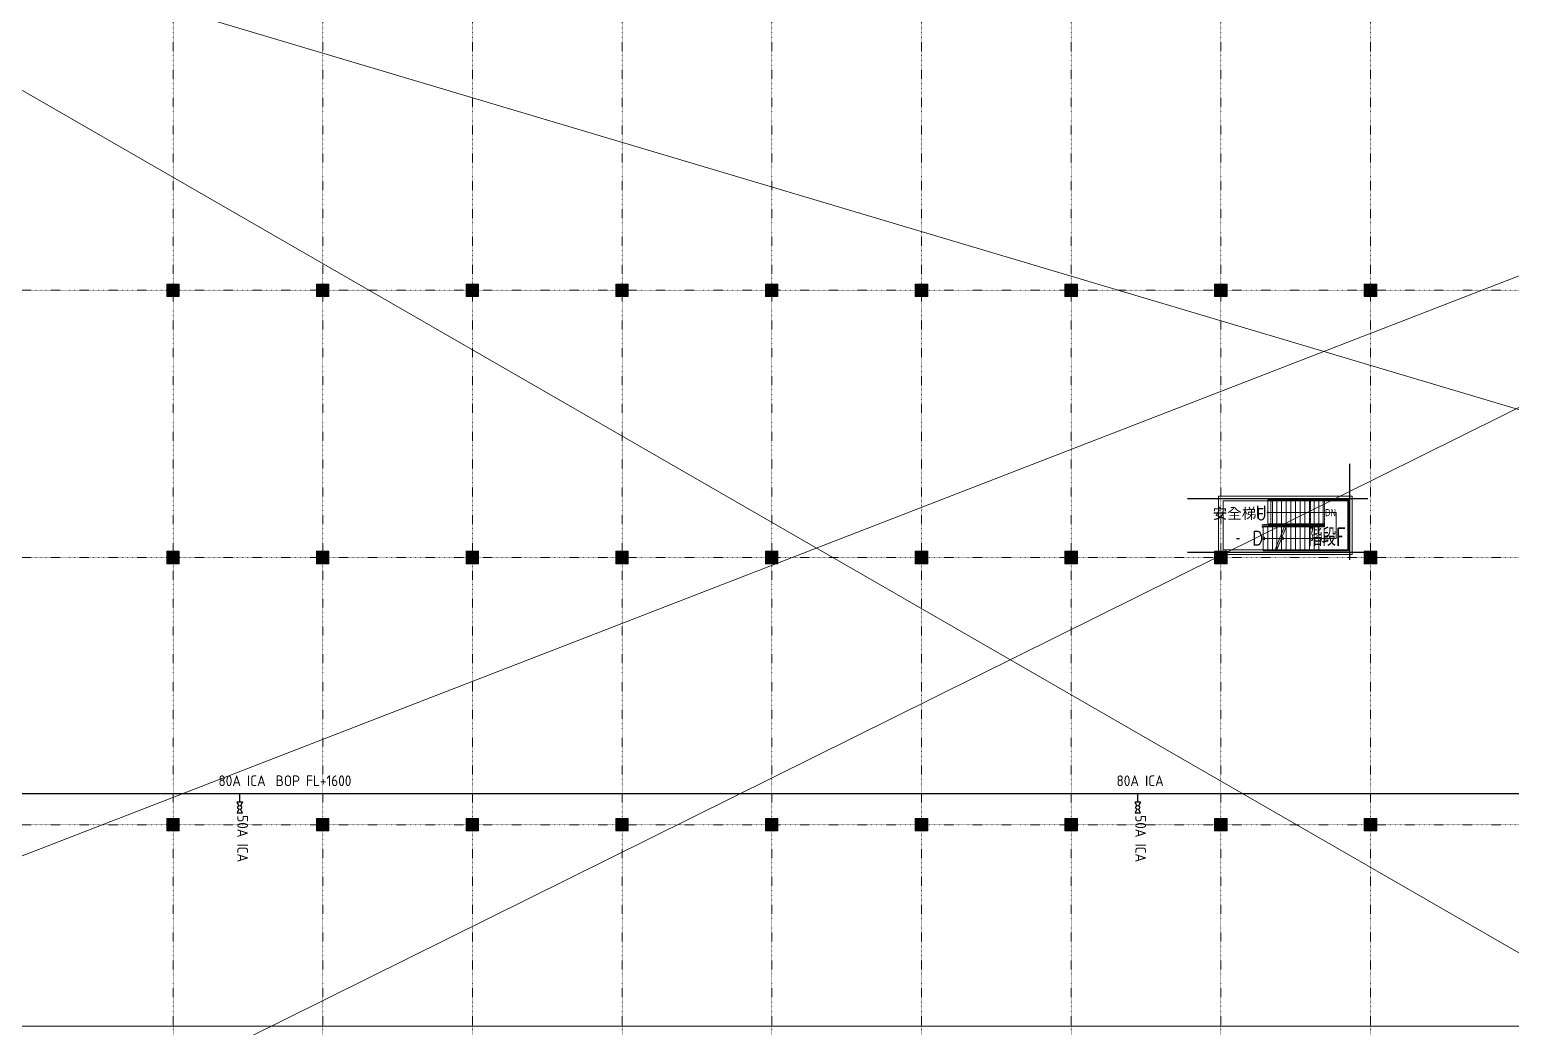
# Model space of a CAD drawing. Extents: x -32000 to 290600, y -29000 to 131250.
# Drawn here: x 43550 to 126709, y 18625 to 74632 of the extents above; entities that cross this region are included whole.
import ezdxf
from ezdxf.enums import TextEntityAlignment as Align

# ---------------------------------------------------------------- set-up
doc = ezdxf.new("R2010")
doc.units = 0
doc.header["$LTSCALE"] = 10
for name, pattern in [('H12PL2$0$JJP_三點線', [0.9, 0.3, -0.15, 0, -0.15, 0, -0.15, 0, -0.15]), ('H12PL2$0$JJP_虛線(退縮線、投影線、地下室範圍、非屬本工程、圖面分區)', [0.45, 0.3, -0.15]), ('H12PL2$0$虛線', [0.846667, 0.423333, -0.423333]), ('XFM7P20ICA$0$CENTERK3', [2.749, 2.5, -0.083, 0.083, -0.083]), ('XFM7P20ICA$0$H12PL2$0$JJP_三點線', [0.9, 0.3, -0.15, 0, -0.15, 0, -0.15, 0, -0.15]), ('XFM7P20ICA$0$H12PL2$0$JJP_虛線(退縮線、投影線、地下室範圍、非屬本工程、圖面分區)', [0.45, 0.3, -0.15])]:
    doc.linetypes.add(name, pattern=pattern)
for name, color, linetype in [('H12PL2$0$A-OBJE-2D', 252, 'Continuous'), ('H12PL2$0$A-STRS', 252, 'Continuous'), ('H12PL2$0$A-TEXT', 252, 'Continuous'), ('H12PL2$0$A-WALL-IN', 252, 'Continuous'), ('H12PL2$0$A-WALL-IN.200K', 252, 'Continuous'), ('H12PL2$0$A-ZONE', 252, 'Continuous'), ('H12PL2$0$S-COL', 252, 'Continuous'), ('H12PL2$0$S-GRID', 252, 'Continuous'), ('H12PL2$0$S-SLAB-SHOW', 252, 'Continuous'), ('H12PL2$0$S-SLAB-SHOW.200K', 252, 'Continuous'), ('XFM7P20ICA$0$H12PL2$0$A-OBJE-2D', 252, 'Continuous'), ('XFM7P20ICA$0$H12PL2$0$A-STRS', 252, 'Continuous'), ('XFM7P20ICA$0$H12PL2$0$A-WALL-IN', 252, 'Continuous'), ('XFM7P20ICA$0$H12PL2$0$Hattch', 252, 'Continuous'), ('XFM7P20ICA$0$H12PL2$0$S-COL', 252, 'Continuous'), ('XFM7P20ICA$0$H12PL2$0$S-GRID', 252, 'Continuous'), ('XFM7P20ICA$0$K-SIN', 252, 'XFM7P20ICA$0$CENTERK3'), ('XFM7P20ICA$0$TEXT2', 252, 'Continuous'), ('XFM7P20ICA$0$U-ICA-PIPE-P2', 4, 'Continuous'), ('XFM7P20ICA$0$U-ICA-TXT', 3, 'Continuous'), ('XFM7P20ICA$0$U-ICA-VALVE', 2, 'Continuous')]:
    doc.layers.add(name, color=color, linetype=linetype)
doc.styles.add('H12PL2$0$Standard', font='', dxfattribs={"width": 0.8})
doc.styles.add('XFM7P20ICA$0$aa-txt', font='isocp.shx', dxfattribs={"bigfont": 'chineset'})
doc.styles.add('XFM7P20ICA$0$TEXT', font='romans.shx', dxfattribs={"width": 0.85, "bigfont": 'BIGFONT.shx'})
doc.styles.get('H12PL2$0$Standard').set_extended_font_data('Microsoft JhengHei')

# ---------------------------------------------------------------- blocks, each defined once
blk = doc.blocks.new('H12PL2')
at = {"layer": 'H12PL2$0$A-OBJE-2D', "lineweight": 0}
for p, q in [((17650, 85950), (243150, 18700)), ((18450, 18700), (192000, 85950))]:
    blk.add_line(p, q, dxfattribs=at)
at = {"layer": 'H12PL2$0$A-STRS', "lineweight": 0}
for p, q in [((113035, 48235), (115375, 48235)), ((113035, 48185), (113035, 48235)), ((113035, 48235), (116155, 48235)), ((113035, 48185), (113035, 48235)), ((115375, 48235), (115375, 48185)), ((115375, 48235), (117575, 48235)), ((115375, 48185), (115375, 48235)), ((116155, 48235), (116155, 48185)), ((116155, 48235), (117575, 48235)), ((116155, 48185), (116155, 48235)), ((117575, 48235), (117575, 45375)), ((117575, 48235), (117575, 45375)), ((115375, 48185), (113035, 48185)), ((113035, 46885), (113035, 48185)), ((113035, 48185), (115375, 48185)), ((113035, 46885), (113035, 48185)), ((113035, 48185), (113295, 48185)), ((116155, 48185), (113035, 48185)), ((113035, 46885), (113035, 48185)), ((113035, 48185), (116155, 48185)), ((113035, 46885), (113035, 48185)), ((113035, 48185), (113295, 48185)), ((113035, 47535), (113295, 47535)), ((113035, 47535), (113295, 47535)), ((113295, 46885), (113295, 48185)), ((113295, 48185), (113295, 46885)), ((113295, 46885), (113295, 48185)), ((113295, 48185), (113555, 48185)), ((113295, 46885), (113295, 48185)), ((113295, 48185), (113295, 46885)), ((113295, 46885), (113295, 48185)), ((113295, 48185), (113555, 48185)), ((113295, 47535), (115375, 47535)), ((113295, 47535), (116155, 47535)), ((113555, 46885), (113555, 48185)), ((113555, 48185), (113555, 46885)), ((113555, 46885), (113555, 48185)), ((113555, 48185), (113815, 48185)), ((113555, 46885), (113555, 48185)), ((113555, 48185), (113555, 46885)), ((113555, 46885), (113555, 48185)), ((113555, 48185), (113815, 48185)), ((113815, 46885), (113815, 48185)), ((113815, 48185), (113815, 46885)), ((113815, 46885), (113815, 48185)), ((113815, 48185), (114075, 48185)), ((113815, 46885), (113815, 48185)), ((113815, 48185), (113815, 46885)), ((113815, 46885), (113815, 48185)), ((113815, 48185), (114075, 48185)), ((114075, 46885), (114075, 48185)), ((114075, 48185), (114075, 46885)), ((114075, 46885), (114075, 48185)), ((114075, 48185), (114335, 48185)), ((114075, 46885), (114075, 48185)), ((114075, 48185), (114075, 46885)), ((114075, 46885), (114075, 48185)), ((114075, 48185), (114335, 48185)), ((114335, 46885), (114335, 48185)), ((114335, 48185), (114335, 46885)), ((114335, 46885), (114335, 48185)), ((114335, 48185), (114595, 48185)), ((114335, 46885), (114335, 48185)), ((114335, 48185), (114335, 46885)), ((114335, 46885), (114335, 48185)), ((114335, 48185), (114595, 48185)), ((114595, 46885), (114595, 48185)), ((114595, 48185), (114595, 46885)), ((114595, 46885), (114595, 48185)), ((114595, 48185), (114855, 48185)), ((114595, 46885), (114595, 48185)), ((114595, 48185), (114595, 46885)), ((114595, 46885), (114595, 48185)), ((114595, 48185), (114855, 48185)), ((114855, 46885), (114855, 48185)), ((114855, 48185), (114855, 46885)), ((114855, 46885), (114855, 48185)), ((114855, 48185), (115115, 48185)), ((114855, 46885), (114855, 48185)), ((114855, 48185), (114855, 46885)), ((114855, 46885), (114855, 48185)), ((114855, 48185), (115115, 48185)), ((115115, 46885), (115115, 48185)), ((115115, 48185), (115115, 46885)), ((115115, 46885), (115115, 48185)), ((115115, 48185), (115375, 48185)), ((115115, 46885), (115115, 48185)), ((115115, 48185), (115115, 46885)), ((115115, 46885), (115115, 48185)), ((115115, 48185), (115375, 48185)), ((117525, 48185), (115375, 48185)), ((115375, 48185), (115442.66, 48185)), ((115375, 46885), (115375, 48185)), ((115375, 46885), (115375, 48185)), ((115375, 46885), (115375, 48185)), ((115375, 48185), (115375, 46885)), ((115375, 46885), (115375, 48185)), ((115375, 48185), (117525, 48185)), ((115375, 46885), (115375, 48185)), ((115375, 48185), (115375, 46885)), ((115375, 46885), (115375, 48185)), ((115375, 48185), (115635, 48185)), ((115375, 47535), (116875, 47535)), ((115442.66, 48185), (117525, 48185)), ((115635, 46885), (115635, 48185)), ((115635, 48185), (115635, 46885)), ((115635, 46885), (115635, 48185)), ((115635, 48185), (115895, 48185)), ((115895, 46885), (115895, 48185)), ((115895, 48185), (115895, 46885)), ((115895, 46885), (115895, 48185)), ((115895, 48185), (116155, 48185)), ((117525, 48185), (116155, 48185)), ((116155, 48185), (116219.91, 48185)), ((116155, 46885), (116155, 48185)), ((116155, 46885), (116155, 48185)), ((116155, 46885), (116155, 48185)), ((116155, 48185), (116155, 46885)), ((116155, 46885), (116155, 48185)), ((116155, 48185), (117525, 48185)), ((116155, 47535), (116875, 47535)), ((116219.91, 48185), (117525, 48185)), ((116875, 47535), (116875, 46075)), ((116875, 47535), (116875, 46075)), ((117525, 45425), (117525, 48185)), ((117525, 48185), (117525, 45425)), ((117525, 48185), (117525, 45425)), ((117525, 45425), (117525, 48185)), ((117525, 48185), (117525, 45425)), ((117525, 48185), (117525, 45425)), ((112775, 46725), (112775, 46775)), ((112775, 46775), (115895, 46775)), ((115895, 46725), (112775, 46725)), ((112775, 45425), (112775, 46725)), ((112775, 46725), (115895, 46725)), ((112775, 45425), (112775, 46725)), ((112775, 46725), (113035, 46725)), ((113035, 46885), (115375, 46885)), ((113035, 46835), (113035, 46885)), ((115375, 46885), (113035, 46885)), ((113295, 46885), (113035, 46885)), ((113035, 46885), (116155, 46885)), ((113035, 46835), (113035, 46885)), ((116155, 46885), (113035, 46885)), ((113295, 46885), (113035, 46885)), ((115375, 46835), (113035, 46835)), ((116155, 46835), (113035, 46835)), ((113035, 46725), (113035, 45425)), ((113035, 45425), (113035, 46725)), ((113035, 46725), (113295, 46725)), ((113035, 46725), (113035, 45425)), ((113555, 46885), (113295, 46885)), ((113555, 46885), (113295, 46885)), ((113295, 46725), (113295, 45425)), ((113295, 45425), (113295, 46725)), ((113295, 46725), (113555, 46725)), ((113295, 46725), (113295, 45425)), ((113815, 46885), (113555, 46885)), ((113815, 46885), (113555, 46885)), ((114075, 46725), (113555, 45425)), ((113555, 46725), (113555, 45425)), ((113555, 45425), (113555, 46725)), ((113555, 46725), (113815, 46725)), ((113555, 46725), (113555, 45425)), ((114075, 46885), (113815, 46885)), ((114075, 46885), (113815, 46885)), ((113815, 46725), (113815, 45425)), ((113815, 45425), (113815, 46725)), ((113815, 46725), (114075, 46725)), ((113815, 46725), (113815, 45425)), ((114335, 46885), (114075, 46885)), ((114335, 46885), (114075, 46885)), ((115115, 46725), (114075, 46725)), ((114075, 46725), (115115, 46725)), ((114075, 46725), (114075, 45425)), ((114075, 45425), (114075, 46725)), ((114075, 46725), (114335, 46725)), ((114075, 46725), (114075, 45425)), ((114075, 46725), (114075, 45425)), ((114075, 45425), (114075, 46725)), ((114075, 46725), (114335, 46725)), ((114075, 46725), (114075, 45425)), ((114095, 46775), (115115, 46775)), ((114595, 46885), (114335, 46885)), ((114595, 46885), (114335, 46885)), ((114335, 46725), (114335, 45425)), ((114335, 45425), (114335, 46725)), ((114335, 46725), (114595, 46725)), ((114335, 46725), (114335, 45425)), ((114335, 46725), (114335, 45425)), ((114335, 45425), (114335, 46725)), ((114335, 46725), (114595, 46725)), ((114335, 46725), (114335, 45425)), ((114855, 46885), (114595, 46885)), ((114855, 46885), (114595, 46885)), ((114595, 46725), (114595, 45425)), ((114595, 45425), (114595, 46725)), ((114595, 46725), (114855, 46725)), ((114595, 46725), (114595, 45425)), ((114595, 46725), (114595, 45425)), ((114595, 45425), (114595, 46725)), ((114595, 46725), (114855, 46725)), ((114595, 46725), (114595, 45425)), ((115115, 46885), (114855, 46885)), ((115115, 46885), (114855, 46885)), ((114855, 46725), (114855, 45425)), ((114855, 46725), (115115, 46725)), ((114855, 45425), (114855, 46725)), ((114855, 46725), (114855, 45425)), ((114855, 46725), (114855, 45425)), ((114855, 45425), (114855, 46725)), ((114855, 46725), (115115, 46725)), ((114855, 46725), (114855, 45425)), ((115375, 46885), (115115, 46885)), ((115375, 46885), (115115, 46885)), ((115115, 46725), (115115, 46775)), ((115115, 46775), (116175, 46775)), ((115115, 46775), (115115, 46725)), ((116225, 46725), (115115, 46725)), ((115115, 46725), (116225, 46725)), ((115115, 46725), (115115, 45425)), ((115115, 46725), (115115, 45425)), ((115115, 45425), (115115, 46725)), ((115115, 46725), (116225, 46725)), ((115115, 46725), (115115, 45425)), ((115115, 46725), (115115, 45425)), ((115115, 45425), (115115, 46725)), ((115115, 46725), (115375, 46725)), ((115115, 46725), (115115, 45425)), ((115375, 46885), (115375, 46835)), ((115375, 46885), (116225, 46885)), ((115375, 46835), (115375, 46885)), ((115442.66, 46885), (115375, 46885)), ((116225, 46885), (115375, 46885)), ((115635, 46885), (115375, 46885)), ((116175, 46835), (115375, 46835)), ((115375, 46725), (115375, 45425)), ((115375, 45425), (115375, 46725)), ((115375, 46725), (115635, 46725)), ((115375, 46725), (115375, 45425)), ((116225, 46885), (115442.66, 46885)), ((115895, 46885), (115635, 46885)), ((115635, 46725), (115635, 45425)), ((115635, 46725), (115895, 46725)), ((115635, 45425), (115635, 46725)), ((115635, 46725), (115635, 45425)), ((116155, 46885), (115895, 46885)), ((115895, 46725), (115895, 46775)), ((115895, 46775), (116175, 46775)), ((115895, 46775), (115895, 46725)), ((116225, 46725), (115895, 46725)), ((115895, 46725), (116225, 46725)), ((115895, 46725), (115895, 45425)), ((115895, 46725), (115895, 45425)), ((115895, 45425), (115895, 46725)), ((115895, 46725), (116225, 46725)), ((115895, 46725), (115895, 45425)), ((116155, 46885), (116155, 46835)), ((116155, 46885), (116225, 46885)), ((116155, 46835), (116155, 46885)), ((116219.91, 46885), (116155, 46885)), ((116225, 46885), (116155, 46885)), ((116175, 46835), (116155, 46835)), ((116175, 46775), (116175, 46835)), ((116175, 46775), (116175, 46835)), ((116225, 46885), (116219.91, 46885)), ((116225, 46885), (116225, 46725)), ((116225, 46725), (116225, 46885)), ((116225, 46725), (116225, 46885)), ((116225, 46885), (116225, 46725)), ((116225, 46725), (116225, 46885)), ((116225, 46725), (116225, 46885)), ((112775, 46075), (112875, 46150)), ((113035, 46075), (112775, 46075)), ((112875, 46000), (112775, 46075)), ((115895, 46075), (113035, 46075)), ((113815, 46075), (113915, 46150)), ((113815, 46075), (113815, 45425)), ((113815, 45425), (113815, 46075)), ((113815, 46075), (113815, 45425)), ((115115, 46075), (113815, 46075)), ((113915, 46000), (113815, 46075)), ((116875, 46075), (115115, 46075)), ((116875, 46075), (115895, 46075)), ((112775, 45375), (112775, 45425)), ((112775, 45425), (115895, 45425)), ((115895, 45425), (112775, 45425)), ((113035, 45425), (112775, 45425)), ((115895, 45375), (112775, 45375)), ((113295, 45425), (113035, 45425)), ((113555, 45425), (113295, 45425)), ((115115, 45375), (113535, 45375)), ((113555, 45425), (115115, 45425)), ((115115, 45425), (113555, 45425)), ((113815, 45425), (113555, 45425)), ((113815, 45425), (113555, 45425)), ((114075, 45425), (113815, 45425)), ((114075, 45425), (113815, 45425)), ((114335, 45425), (114075, 45425)), ((114335, 45425), (114075, 45425)), ((114595, 45425), (114335, 45425)), ((114595, 45425), (114335, 45425)), ((114855, 45425), (114595, 45425)), ((114855, 45425), (114595, 45425)), ((115115, 45425), (114855, 45425)), ((115115, 45425), (114855, 45425)), ((115115, 45375), (115115, 45425)), ((115115, 45425), (117525, 45425)), ((115115, 45425), (115115, 45375)), ((117525, 45425), (115115, 45425)), ((117525, 45425), (115115, 45425)), ((115375, 45425), (115115, 45425)), ((117575, 45375), (115115, 45375)), ((115635, 45425), (115375, 45425)), ((115895, 45425), (115635, 45425)), ((115895, 45375), (115895, 45425)), ((115895, 45425), (117525, 45425)), ((115895, 45425), (115895, 45375)), ((117525, 45425), (115895, 45425)), ((117525, 45425), (115895, 45425)), ((117575, 45375), (115895, 45375))]:
    blk.add_line(p, q, dxfattribs=at)
at = {"layer": 'H12PL2$0$A-STRS', "linetype": 'H12PL2$0$JJP_虛線(退縮線、投影線、地下室範圍、非屬本工程、圖面分區)', "lineweight": 0}
for p, q in [((113214.09, 48185), (113214.09, 46885)), ((113215.46, 48185), (113215.46, 46885)), ((115442.66, 48185), (115442.66, 46885)), ((116219.91, 48185), (116219.91, 46885)), ((112775, 46725), (112775, 46775)), ((112775, 46775), (113987.3, 46775)), ((113967.3, 46725), (112775, 46725)), ((112775, 45425), (112775, 46725)), ((112775, 46725), (113035, 46725)), ((113035, 46725), (113035, 45425)), ((113035, 45425), (113035, 46725)), ((113035, 46725), (113295, 46725)), ((113035, 46725), (113035, 45425)), ((113295, 46725), (113295, 45425)), ((113295, 45425), (113295, 46725)), ((113295, 46725), (113555, 46725)), ((113295, 46725), (113295, 45425)), ((113967.3, 46725), (113447.3, 45425)), ((113555, 46725), (113555, 45694.26)), ((113555, 45694.26), (113555, 46725)), ((113555, 46725), (113815, 46725)), ((113555, 46725), (113555, 45694.26)), ((113815, 46725), (113815, 46344.26)), ((113815, 46344.26), (113815, 46725)), ((113815, 46725), (113967.3, 46725)), ((113815, 46725), (113815, 46344.26)), ((115115, 46725), (115115, 45425)), ((115895, 46725), (115895, 45425)), ((112775, 45375), (112775, 45425)), ((112775, 45425), (113447.3, 45425)), ((113035, 45425), (112775, 45425)), ((113427.3, 45375), (112775, 45375)), ((113295, 45425), (113035, 45425)), ((113447.3, 45425), (113295, 45425))]:
    blk.add_line(p, q, dxfattribs=at)
at = {"layer": 'H12PL2$0$A-STRS', "linetype": 'H12PL2$0$虛線', "lineweight": 0}
for p, q in [((112775, 45425), (112775, 46725)), ((112775, 46725), (113967.3, 46725)), ((113447.3, 45425), (112775, 45425))]:
    blk.add_line(p, q, dxfattribs=at)
at = {"layer": 'H12PL2$0$A-STRS', "lineweight": 0, "flags": 128}
blk.add_lwpolyline([(113035, 47560, -1), (113035, 47510, -1)], format="xyb", close=True, dxfattribs=at)
blk.add_lwpolyline([(113035, 47560, -1), (113035, 47510, -1)], format="xyb", close=True, dxfattribs=at)
at = {"layer": 'H12PL2$0$A-WALL-IN', "lineweight": 0, "flags": 128}
for points in [[(110275, 48435), (110275, 48185)], [(117525, 48435), (110275, 48435)], [(117775, 48435), (117525, 48435)], [(117775, 45425), (117775, 48435)], [(110275, 48185), (110275, 45425)], [(110525, 45425), (110525, 48185)], [(110525, 48185), (117525, 48185)], [(117525, 48185), (117525, 45425)], [(110275, 45350), (110275, 45425)], [(117525, 45425), (110525, 45425)], [(110750, 45175), (117775, 45175)], [(117775, 45175), (117775, 45425)]]:
    blk.add_lwpolyline(points, dxfattribs=at)
at = {"layer": 'H12PL2$0$A-WALL-IN.200K', "lineweight": 0, "flags": 128}
blk.add_lwpolyline([(243150, 18700), (39500, 18700)], dxfattribs=at)
at = {"layer": 'H12PL2$0$S-COL', "lineweight": 0, "flags": 128}
for points in [[(51250, 59650), (51950, 59650), (51950, 60350), (51250, 60350)], [(59650, 59650), (60350, 59650), (60350, 60350), (59650, 60350)], [(68050, 59650), (68750, 59650), (68750, 60350), (68050, 60350)], [(76450, 59650), (77150, 59650), (77150, 60350), (76450, 60350)], [(84850, 59650), (85550, 59650), (85550, 60350), (84850, 60350)], [(93250, 59650), (93950, 59650), (93950, 60350), (93250, 60350)], [(101650, 59650), (102350, 59650), (102350, 60350), (101650, 60350)], [(110050, 59650), (110750, 59650), (110750, 60350), (110050, 60350)], [(118450, 59650), (119150, 59650), (119150, 60350), (118450, 60350)], [(51250, 44650), (51950, 44650), (51950, 45350), (51250, 45350)], [(59650, 44650), (60350, 44650), (60350, 45350), (59650, 45350)], [(68050, 44650), (68750, 44650), (68750, 45350), (68050, 45350)], [(76450, 44650), (77150, 44650), (77150, 45350), (76450, 45350)], [(84850, 44650), (85550, 44650), (85550, 45350), (84850, 45350)], [(93250, 44650), (93950, 44650), (93950, 45350), (93250, 45350)], [(101650, 44650), (102350, 44650), (102350, 45350), (101650, 45350)], [(110050, 44650), (110750, 44650), (110750, 45350), (110050, 45350)], [(118450, 44650), (119150, 44650), (119150, 45350), (118450, 45350)], [(51250, 29650), (51950, 29650), (51950, 30350), (51250, 30350)], [(59650, 29650), (60350, 29650), (60350, 30350), (59650, 30350)], [(68050, 29650), (68750, 29650), (68750, 30350), (68050, 30350)], [(76450, 29650), (77150, 29650), (77150, 30350), (76450, 30350)], [(84850, 29650), (85550, 29650), (85550, 30350), (84850, 30350)], [(93250, 29650), (93950, 29650), (93950, 30350), (93250, 30350)], [(101650, 29650), (102350, 29650), (102350, 30350), (101650, 30350)], [(110050, 29650), (110750, 29650), (110750, 30350), (110050, 30350)], [(118450, 29650), (119150, 29650), (119150, 30350), (118450, 30350)]]:
    blk.add_lwpolyline(points, close=True, dxfattribs=at)
at = {"layer": 'H12PL2$0$S-GRID', "linetype": 'H12PL2$0$JJP_三點線', "lineweight": 0}
for p, q in [((51600, 128250), (51600, -28000)), ((60000, 128250), (60000, -28000)), ((68400, 128250), (68400, -28000)), ((76800, 128250), (76800, -28000)), ((85200, 128250), (85200, -28000)), ((93600, 128250), (93600, -28000)), ((102000, 128250), (102000, -28000)), ((110400, 128250), (110400, -28000)), ((118800, 128250), (118800, -28000)), ((-29000, 60000), (289600, 60000)), ((-29000, 45000), (289600, 45000)), ((-29000, 30000), (289600, 30000))]:
    blk.add_line(p, q, dxfattribs=at)
at = {"layer": 'H12PL2$0$S-SLAB-SHOW', "linetype": 'H12PL2$0$虛線', "lineweight": 0, "flags": 128}
blk.add_lwpolyline([(113035, 46855), (112725, 46855), (112725, 46705), (112775, 46705), (112775, 45425), (110525, 45425), (110525, 48185), (113035, 48185)], close=True, dxfattribs=at)
at = {"layer": 'H12PL2$0$S-SLAB-SHOW.200K', "lineweight": 0, "flags": 128}
blk.add_lwpolyline([(18450, -350), (167450, -350), (167450, 15400), (178450, 15400), (178450, 18700), (39500, 18700), (39500, 10975), (18450, 10975)], close=True, dxfattribs=at)
at = {"layer": 'H12PL2$0$A-TEXT', "linetype": 'Continuous', "lineweight": 0, "char_height": 400, "attachment_point": 4, "style": 'H12PL2$0$Standard'}
for s, insert in [('\\A1;DN', (116254.23, 47518.78)), ('\\A1;UP', (115995, 46055.49))]:
    blk.add_mtext(s, dxfattribs=dict(at, insert=insert))
at = {"layer": 'H12PL2$0$A-ZONE', "style": 'H12PL2$0$Standard'}
for s, p in [('安全梯F', (111372.91, 47771.14)), ('-', (111372.91, 46429.25))]:
    blk.add_text(s, height=600, dxfattribs=at).set_placement(p, align=Align.TOP_CENTER)
blk = doc.blocks.new('XFM7P20ICA$0$H12PL2')
at = {"layer": 'XFM7P20ICA$0$H12PL2$0$Hattch', "linetype": 'Continuous', "lineweight": 0}
for points in [[(51250, 59650), (51950, 59650), (51950, 60350), (51250, 60350)], [(59650, 59650), (60350, 59650), (60350, 60350), (59650, 60350)], [(68050, 59650), (68750, 59650), (68750, 60350), (68050, 60350)], [(76450, 59650), (77150, 59650), (77150, 60350), (76450, 60350)], [(84850, 59650), (85550, 59650), (85550, 60350), (84850, 60350)], [(93250, 59650), (93950, 59650), (93950, 60350), (93250, 60350)], [(101650, 59650), (102350, 59650), (102350, 60350), (101650, 60350)], [(110050, 59650), (110750, 59650), (110750, 60350), (110050, 60350)], [(118450, 59650), (119150, 59650), (119150, 60350), (118450, 60350)], [(51250, 44650), (51950, 44650), (51950, 45350), (51250, 45350)], [(59650, 44650), (60350, 44650), (60350, 45350), (59650, 45350)], [(68050, 44650), (68750, 44650), (68750, 45350), (68050, 45350)], [(76450, 44650), (77150, 44650), (77150, 45350), (76450, 45350)], [(84850, 44650), (85550, 44650), (85550, 45350), (84850, 45350)], [(93250, 44650), (93950, 44650), (93950, 45350), (93250, 45350)], [(101650, 44650), (102350, 44650), (102350, 45350), (101650, 45350)], [(110050, 44650), (110750, 44650), (110750, 45350), (110050, 45350)], [(118450, 44650), (119150, 44650), (119150, 45350), (118450, 45350)], [(51250, 29650), (51950, 29650), (51950, 30350), (51250, 30350)], [(59650, 29650), (60350, 29650), (60350, 30350), (59650, 30350)], [(68050, 29650), (68750, 29650), (68750, 30350), (68050, 30350)], [(76450, 29650), (77150, 29650), (77150, 30350), (76450, 30350)], [(84850, 29650), (85550, 29650), (85550, 30350), (84850, 30350)], [(93250, 29650), (93950, 29650), (93950, 30350), (93250, 30350)], [(101650, 29650), (102350, 29650), (102350, 30350), (101650, 30350)], [(110050, 29650), (110750, 29650), (110750, 30350), (110050, 30350)], [(118450, 29650), (119150, 29650), (119150, 30350), (118450, 30350)]]:
    blk.add_hatch(color=256, dxfattribs=at).paths.add_polyline_path(points)
at = {"layer": 'XFM7P20ICA$0$H12PL2$0$A-OBJE-2D', "lineweight": 0}
for p, q in [((18450, -465), (192750, 85950)), ((18450, 85450), (167450, -440))]:
    blk.add_line(p, q, dxfattribs=at)
at = {"layer": 'XFM7P20ICA$0$H12PL2$0$A-STRS', "lineweight": 0}
for p, q in [((113035, 48235), (115375, 48235)), ((113035, 48185), (113035, 48235)), ((113035, 48235), (116155, 48235)), ((113035, 48185), (113035, 48235)), ((115375, 48235), (115375, 48185)), ((115375, 48235), (117575, 48235)), ((115375, 48185), (115375, 48235)), ((116155, 48235), (116155, 48185)), ((116155, 48235), (117575, 48235)), ((116155, 48185), (116155, 48235)), ((117575, 48235), (117575, 45375)), ((117575, 48235), (117575, 45375)), ((115375, 48185), (113035, 48185)), ((113035, 46885), (113035, 48185)), ((113035, 48185), (115375, 48185)), ((113035, 46885), (113035, 48185)), ((113035, 48185), (113295, 48185)), ((116155, 48185), (113035, 48185)), ((113035, 46885), (113035, 48185)), ((113035, 48185), (116155, 48185)), ((113035, 46885), (113035, 48185)), ((113035, 48185), (113295, 48185)), ((113035, 47535), (113295, 47535)), ((113035, 47535), (113295, 47535)), ((113295, 46885), (113295, 48185)), ((113295, 48185), (113295, 46885)), ((113295, 46885), (113295, 48185)), ((113295, 48185), (113555, 48185)), ((113295, 46885), (113295, 48185)), ((113295, 48185), (113295, 46885)), ((113295, 46885), (113295, 48185)), ((113295, 48185), (113555, 48185)), ((113295, 47535), (115375, 47535)), ((113295, 47535), (116155, 47535)), ((113555, 46885), (113555, 48185)), ((113555, 48185), (113555, 46885)), ((113555, 46885), (113555, 48185)), ((113555, 48185), (113815, 48185)), ((113555, 46885), (113555, 48185)), ((113555, 48185), (113555, 46885)), ((113555, 46885), (113555, 48185)), ((113555, 48185), (113815, 48185)), ((113815, 46885), (113815, 48185)), ((113815, 48185), (113815, 46885)), ((113815, 46885), (113815, 48185)), ((113815, 48185), (114075, 48185)), ((113815, 46885), (113815, 48185)), ((113815, 48185), (113815, 46885)), ((113815, 46885), (113815, 48185)), ((113815, 48185), (114075, 48185)), ((114075, 46885), (114075, 48185)), ((114075, 48185), (114075, 46885)), ((114075, 46885), (114075, 48185)), ((114075, 48185), (114335, 48185)), ((114075, 46885), (114075, 48185)), ((114075, 48185), (114075, 46885)), ((114075, 46885), (114075, 48185)), ((114075, 48185), (114335, 48185)), ((114335, 46885), (114335, 48185)), ((114335, 48185), (114335, 46885)), ((114335, 46885), (114335, 48185)), ((114335, 48185), (114595, 48185)), ((114335, 46885), (114335, 48185)), ((114335, 48185), (114335, 46885)), ((114335, 46885), (114335, 48185)), ((114335, 48185), (114595, 48185)), ((114595, 46885), (114595, 48185)), ((114595, 48185), (114595, 46885)), ((114595, 46885), (114595, 48185)), ((114595, 48185), (114855, 48185)), ((114595, 46885), (114595, 48185)), ((114595, 48185), (114595, 46885)), ((114595, 46885), (114595, 48185)), ((114595, 48185), (114855, 48185)), ((114855, 46885), (114855, 48185)), ((114855, 48185), (114855, 46885)), ((114855, 46885), (114855, 48185)), ((114855, 48185), (115115, 48185)), ((114855, 46885), (114855, 48185)), ((114855, 48185), (114855, 46885)), ((114855, 46885), (114855, 48185)), ((114855, 48185), (115115, 48185)), ((115115, 46885), (115115, 48185)), ((115115, 48185), (115115, 46885)), ((115115, 46885), (115115, 48185)), ((115115, 48185), (115375, 48185)), ((115115, 46885), (115115, 48185)), ((115115, 48185), (115115, 46885)), ((115115, 46885), (115115, 48185)), ((115115, 48185), (115375, 48185)), ((117525, 48185), (115375, 48185)), ((115375, 48185), (115442.66, 48185)), ((115375, 46885), (115375, 48185)), ((115375, 46885), (115375, 48185)), ((115375, 46885), (115375, 48185)), ((115375, 48185), (115375, 46885)), ((115375, 46885), (115375, 48185)), ((115375, 48185), (117525, 48185)), ((115375, 46885), (115375, 48185)), ((115375, 48185), (115375, 46885)), ((115375, 46885), (115375, 48185)), ((115375, 48185), (115635, 48185)), ((115375, 47535), (116875, 47535)), ((115442.66, 48185), (117525, 48185)), ((115635, 46885), (115635, 48185)), ((115635, 48185), (115635, 46885)), ((115635, 46885), (115635, 48185)), ((115635, 48185), (115895, 48185)), ((115895, 46885), (115895, 48185)), ((115895, 48185), (115895, 46885)), ((115895, 46885), (115895, 48185)), ((115895, 48185), (116155, 48185)), ((117525, 48185), (116155, 48185)), ((116155, 48185), (116219.91, 48185)), ((116155, 46885), (116155, 48185)), ((116155, 46885), (116155, 48185)), ((116155, 46885), (116155, 48185)), ((116155, 48185), (116155, 46885)), ((116155, 46885), (116155, 48185)), ((116155, 48185), (117525, 48185)), ((116155, 47535), (116875, 47535)), ((116219.91, 48185), (117525, 48185)), ((116875, 47535), (116875, 46075)), ((116875, 47535), (116875, 46075)), ((117525, 45425), (117525, 48185)), ((117525, 48185), (117525, 45425)), ((117525, 48185), (117525, 45425)), ((117525, 45425), (117525, 48185)), ((117525, 48185), (117525, 45425)), ((117525, 48185), (117525, 45425)), ((112775, 46725), (112775, 46775)), ((112775, 46775), (115895, 46775)), ((115895, 46725), (112775, 46725)), ((112775, 45425), (112775, 46725)), ((112775, 46725), (115895, 46725)), ((112775, 45425), (112775, 46725)), ((112775, 46725), (113035, 46725)), ((113035, 46885), (115375, 46885)), ((113035, 46835), (113035, 46885)), ((115375, 46885), (113035, 46885)), ((113295, 46885), (113035, 46885)), ((113035, 46885), (116155, 46885)), ((113035, 46835), (113035, 46885)), ((116155, 46885), (113035, 46885)), ((113295, 46885), (113035, 46885)), ((115375, 46835), (113035, 46835)), ((116155, 46835), (113035, 46835)), ((113035, 46725), (113035, 45425)), ((113035, 45425), (113035, 46725)), ((113035, 46725), (113295, 46725)), ((113035, 46725), (113035, 45425)), ((113555, 46885), (113295, 46885)), ((113555, 46885), (113295, 46885)), ((113295, 46725), (113295, 45425)), ((113295, 45425), (113295, 46725)), ((113295, 46725), (113555, 46725)), ((113295, 46725), (113295, 45425)), ((113815, 46885), (113555, 46885)), ((113815, 46885), (113555, 46885)), ((114075, 46725), (113555, 45425)), ((113555, 46725), (113555, 45425)), ((113555, 45425), (113555, 46725)), ((113555, 46725), (113815, 46725)), ((113555, 46725), (113555, 45425)), ((114075, 46885), (113815, 46885)), ((114075, 46885), (113815, 46885)), ((113815, 46725), (113815, 45425)), ((113815, 45425), (113815, 46725)), ((113815, 46725), (114075, 46725)), ((113815, 46725), (113815, 45425)), ((114335, 46885), (114075, 46885)), ((114335, 46885), (114075, 46885)), ((115115, 46725), (114075, 46725)), ((114075, 46725), (115115, 46725)), ((114075, 46725), (114075, 45425)), ((114075, 45425), (114075, 46725)), ((114075, 46725), (114335, 46725)), ((114075, 46725), (114075, 45425)), ((114075, 46725), (114075, 45425)), ((114075, 45425), (114075, 46725)), ((114075, 46725), (114335, 46725)), ((114075, 46725), (114075, 45425)), ((114095, 46775), (115115, 46775)), ((114595, 46885), (114335, 46885)), ((114595, 46885), (114335, 46885)), ((114335, 46725), (114335, 45425)), ((114335, 45425), (114335, 46725)), ((114335, 46725), (114595, 46725)), ((114335, 46725), (114335, 45425)), ((114335, 46725), (114335, 45425)), ((114335, 45425), (114335, 46725)), ((114335, 46725), (114595, 46725)), ((114335, 46725), (114335, 45425)), ((114855, 46885), (114595, 46885)), ((114855, 46885), (114595, 46885)), ((114595, 46725), (114595, 45425)), ((114595, 45425), (114595, 46725)), ((114595, 46725), (114855, 46725)), ((114595, 46725), (114595, 45425)), ((114595, 46725), (114595, 45425)), ((114595, 45425), (114595, 46725)), ((114595, 46725), (114855, 46725)), ((114595, 46725), (114595, 45425)), ((115115, 46885), (114855, 46885)), ((115115, 46885), (114855, 46885)), ((114855, 46725), (114855, 45425)), ((114855, 46725), (115115, 46725)), ((114855, 45425), (114855, 46725)), ((114855, 46725), (114855, 45425)), ((114855, 46725), (114855, 45425)), ((114855, 45425), (114855, 46725)), ((114855, 46725), (115115, 46725)), ((114855, 46725), (114855, 45425)), ((115375, 46885), (115115, 46885)), ((115375, 46885), (115115, 46885)), ((115115, 46725), (115115, 46775)), ((115115, 46775), (116175, 46775)), ((115115, 46775), (115115, 46725)), ((116225, 46725), (115115, 46725)), ((115115, 46725), (116225, 46725)), ((115115, 46725), (115115, 45425)), ((115115, 46725), (115115, 45425)), ((115115, 45425), (115115, 46725)), ((115115, 46725), (116225, 46725)), ((115115, 46725), (115115, 45425)), ((115115, 46725), (115115, 45425)), ((115115, 45425), (115115, 46725)), ((115115, 46725), (115375, 46725)), ((115115, 46725), (115115, 45425)), ((115375, 46885), (115375, 46835)), ((115375, 46885), (116225, 46885)), ((115375, 46835), (115375, 46885)), ((115442.66, 46885), (115375, 46885)), ((116225, 46885), (115375, 46885)), ((115635, 46885), (115375, 46885)), ((116175, 46835), (115375, 46835)), ((115375, 46725), (115375, 45425)), ((115375, 45425), (115375, 46725)), ((115375, 46725), (115635, 46725)), ((115375, 46725), (115375, 45425)), ((116225, 46885), (115442.66, 46885)), ((115895, 46885), (115635, 46885)), ((115635, 46725), (115635, 45425)), ((115635, 46725), (115895, 46725)), ((115635, 45425), (115635, 46725)), ((115635, 46725), (115635, 45425)), ((116155, 46885), (115895, 46885)), ((115895, 46725), (115895, 46775)), ((115895, 46775), (116175, 46775)), ((115895, 46775), (115895, 46725)), ((116225, 46725), (115895, 46725)), ((115895, 46725), (116225, 46725)), ((115895, 46725), (115895, 45425)), ((115895, 46725), (115895, 45425)), ((115895, 45425), (115895, 46725)), ((115895, 46725), (116225, 46725)), ((115895, 46725), (115895, 45425)), ((116155, 46885), (116155, 46835)), ((116155, 46885), (116225, 46885)), ((116155, 46835), (116155, 46885)), ((116219.91, 46885), (116155, 46885)), ((116225, 46885), (116155, 46885)), ((116175, 46835), (116155, 46835)), ((116175, 46775), (116175, 46835)), ((116175, 46775), (116175, 46835)), ((116225, 46885), (116219.91, 46885)), ((116225, 46885), (116225, 46725)), ((116225, 46725), (116225, 46885)), ((116225, 46725), (116225, 46885)), ((116225, 46885), (116225, 46725)), ((116225, 46725), (116225, 46885)), ((116225, 46725), (116225, 46885)), ((112775, 46075), (112875, 46150)), ((113035, 46075), (112775, 46075)), ((112875, 46000), (112775, 46075)), ((115895, 46075), (113035, 46075)), ((113815, 46075), (113915, 46150)), ((113815, 46075), (113815, 45425)), ((113815, 45425), (113815, 46075)), ((113815, 46075), (113815, 45425)), ((115115, 46075), (113815, 46075)), ((113915, 46000), (113815, 46075)), ((116875, 46075), (115115, 46075)), ((116875, 46075), (115895, 46075)), ((112775, 45375), (112775, 45425)), ((112775, 45425), (115895, 45425)), ((115895, 45425), (112775, 45425)), ((113035, 45425), (112775, 45425)), ((115895, 45375), (112775, 45375)), ((113295, 45425), (113035, 45425)), ((113555, 45425), (113295, 45425)), ((115115, 45375), (113535, 45375)), ((113555, 45425), (115115, 45425)), ((115115, 45425), (113555, 45425)), ((113815, 45425), (113555, 45425)), ((113815, 45425), (113555, 45425)), ((114075, 45425), (113815, 45425)), ((114075, 45425), (113815, 45425)), ((114335, 45425), (114075, 45425)), ((114335, 45425), (114075, 45425)), ((114595, 45425), (114335, 45425)), ((114595, 45425), (114335, 45425)), ((114855, 45425), (114595, 45425)), ((114855, 45425), (114595, 45425)), ((115115, 45425), (114855, 45425)), ((115115, 45425), (114855, 45425)), ((115115, 45375), (115115, 45425)), ((115115, 45425), (117525, 45425)), ((115115, 45425), (115115, 45375)), ((117525, 45425), (115115, 45425)), ((117525, 45425), (115115, 45425)), ((115375, 45425), (115115, 45425)), ((117575, 45375), (115115, 45375)), ((115635, 45425), (115375, 45425)), ((115895, 45425), (115635, 45425)), ((115895, 45375), (115895, 45425)), ((115895, 45425), (117525, 45425)), ((115895, 45425), (115895, 45375)), ((117525, 45425), (115895, 45425)), ((117525, 45425), (115895, 45425)), ((117575, 45375), (115895, 45375))]:
    blk.add_line(p, q, dxfattribs=at)
at = {"layer": 'XFM7P20ICA$0$H12PL2$0$A-STRS', "linetype": 'XFM7P20ICA$0$H12PL2$0$JJP_虛線(退縮線、投影線、地下室範圍、非屬本工程、圖面分區)', "lineweight": 0}
for p, q in [((113214.09, 48185), (113214.09, 46885)), ((113215.46, 48185), (113215.46, 46885)), ((115442.66, 48185), (115442.66, 46885)), ((116219.91, 48185), (116219.91, 46885)), ((115115, 46725), (115115, 45425)), ((115895, 46725), (115895, 45425))]:
    blk.add_line(p, q, dxfattribs=at)
at = {"layer": 'XFM7P20ICA$0$H12PL2$0$A-STRS', "lineweight": 0, "flags": 128}
blk.add_lwpolyline([(113035, 47560, -1), (113035, 47510, -1)], format="xyb", close=True, dxfattribs=at)
blk.add_lwpolyline([(113035, 47560, -1), (113035, 47510, -1)], format="xyb", close=True, dxfattribs=at)
at = {"layer": 'XFM7P20ICA$0$H12PL2$0$A-WALL-IN', "lineweight": 0, "flags": 128}
for points in [[(110275, 48435), (110275, 48185)], [(117525, 48435), (110275, 48435)], [(117775, 48435), (117525, 48435)], [(117775, 45425), (117775, 48435)], [(110275, 48185), (110275, 45425)], [(110525, 45425), (110525, 48185)], [(110525, 48185), (117525, 48185)], [(117525, 48185), (117525, 45425)], [(110275, 45350), (110275, 45425)], [(117525, 45425), (110525, 45425)], [(110750, 45175), (117775, 45175)], [(117775, 45175), (117775, 45425)]]:
    blk.add_lwpolyline(points, dxfattribs=at)
at = {"layer": 'XFM7P20ICA$0$H12PL2$0$S-COL', "lineweight": 0, "flags": 128}
for points in [[(51250, 59650), (51950, 59650), (51950, 60350), (51250, 60350)], [(59650, 59650), (60350, 59650), (60350, 60350), (59650, 60350)], [(68050, 59650), (68750, 59650), (68750, 60350), (68050, 60350)], [(76450, 59650), (77150, 59650), (77150, 60350), (76450, 60350)], [(84850, 59650), (85550, 59650), (85550, 60350), (84850, 60350)], [(93250, 59650), (93950, 59650), (93950, 60350), (93250, 60350)], [(101650, 59650), (102350, 59650), (102350, 60350), (101650, 60350)], [(110050, 59650), (110750, 59650), (110750, 60350), (110050, 60350)], [(118450, 59650), (119150, 59650), (119150, 60350), (118450, 60350)], [(51250, 44650), (51950, 44650), (51950, 45350), (51250, 45350)], [(59650, 44650), (60350, 44650), (60350, 45350), (59650, 45350)], [(68050, 44650), (68750, 44650), (68750, 45350), (68050, 45350)], [(76450, 44650), (77150, 44650), (77150, 45350), (76450, 45350)], [(84850, 44650), (85550, 44650), (85550, 45350), (84850, 45350)], [(93250, 44650), (93950, 44650), (93950, 45350), (93250, 45350)], [(101650, 44650), (102350, 44650), (102350, 45350), (101650, 45350)], [(110050, 44650), (110750, 44650), (110750, 45350), (110050, 45350)], [(118450, 44650), (119150, 44650), (119150, 45350), (118450, 45350)], [(51250, 29650), (51950, 29650), (51950, 30350), (51250, 30350)], [(59650, 29650), (60350, 29650), (60350, 30350), (59650, 30350)], [(68050, 29650), (68750, 29650), (68750, 30350), (68050, 30350)], [(76450, 29650), (77150, 29650), (77150, 30350), (76450, 30350)], [(84850, 29650), (85550, 29650), (85550, 30350), (84850, 30350)], [(93250, 29650), (93950, 29650), (93950, 30350), (93250, 30350)], [(101650, 29650), (102350, 29650), (102350, 30350), (101650, 30350)], [(110050, 29650), (110750, 29650), (110750, 30350), (110050, 30350)], [(118450, 29650), (119150, 29650), (119150, 30350), (118450, 30350)]]:
    blk.add_lwpolyline(points, close=True, dxfattribs=at)
at = {"layer": 'XFM7P20ICA$0$H12PL2$0$S-GRID', "linetype": 'XFM7P20ICA$0$H12PL2$0$JJP_三點線', "lineweight": 0}
for p, q in [((51600, 128250), (51600, -28000)), ((60000, 128250), (60000, -28000)), ((68400, 128250), (68400, -28000)), ((76800, 128250), (76800, -28000)), ((85200, 128250), (85200, -28000)), ((93600, 128250), (93600, -28000)), ((102000, 128250), (102000, -28000)), ((110400, 128250), (110400, -28000)), ((118800, 128250), (118800, -28000)), ((-29000, 60000), (289600, 60000)), ((-29000, 45000), (289600, 45000)), ((-29000, 30000), (289600, 30000))]:
    blk.add_line(p, q, dxfattribs=at)
blk = doc.blocks.new('*U484')
for p, q in [((-150, 75), (-49, 25)), ((150, 75), (49, 25)), ((-49, -25), (-150, -75)), ((49, -25), (150, -75))]:
    blk.add_line(p, q)
for points in [[(-150, 75), (-150, -75)], [(150, -75), (150, 75)]]:
    blk.add_lwpolyline(points)
blk.add_circle((0, 0), 55)
blk = doc.blocks.new('XFM7P20ICA')
at = {"layer": 'XFM7P20ICA$0$K-SIN'}
for p, q in [((117650, 44875), (117650, 50260)), ((108540.93307, 48310), (118650, 48310)), ((108540.93307, 45300), (118650, 45300))]:
    blk.add_line(p, q, dxfattribs=at)
at = {"layer": 'XFM7P20ICA$0$U-ICA-PIPE-P2'}
for p, q in [((19317.2575, 31750), (260651.56287, 31750)), ((55339.45406, 31267.53062), (55339.45406, 31736.9958)), ((105739.45406, 31267.53062), (105739.45406, 31736.9958))]:
    blk.add_line(p, q, dxfattribs=at)
blk.add_blockref('XFM7P20ICA$0$H12PL2', (0, 0))
at = {"layer": 'XFM7P20ICA$0$U-ICA-VALVE', "xscale": 2, "yscale": 2, "zscale": 2, "rotation": 270}
for p in [(55339.45406, 30967.53062), (105739.45406, 30967.53062)]:
    blk.add_blockref('*U484', p, dxfattribs=at)
at = {"layer": 'XFM7P20ICA$0$TEXT2', "style": 'XFM7P20ICA$0$TEXT'}
for s, height, width, p in [('U', 800, 0.85, (112662.89698, 47508.37683)), ('階段F', 1000, 0.7, (116361.18075, 46147.81994)), ('D', 800, 0.85, (112459.16337, 46085.61969))]:
    blk.add_text(s, height=height, dxfattribs=dict(at, width=width)).set_placement(p, align=Align.MIDDLE_CENTER)
at = {"layer": 'XFM7P20ICA$0$U-ICA-TXT', "style": 'XFM7P20ICA$0$aa-txt'}
for s, p in [('80A ICA', (54148.45758, 32167.8159)), ('BOP FL+1600', (57356.54666, 32167.8159)), ('80A ICA', (104548.45758, 32167.8159))]:
    blk.add_text(s, height=600, dxfattribs=at).set_placement(p)
for p in [(55205.54278, 30532.62565), (105605.54278, 30532.62565)]:
    blk.add_text('50A ICA', height=600, rotation=270, dxfattribs=at).set_placement(p)

msp = doc.modelspace()

# ---------------------------------------------------------------- block references
for name in ['H12PL2', 'XFM7P20ICA']:
    msp.add_blockref(name, (0, 0))

doc.saveas('drawing.dxf')
